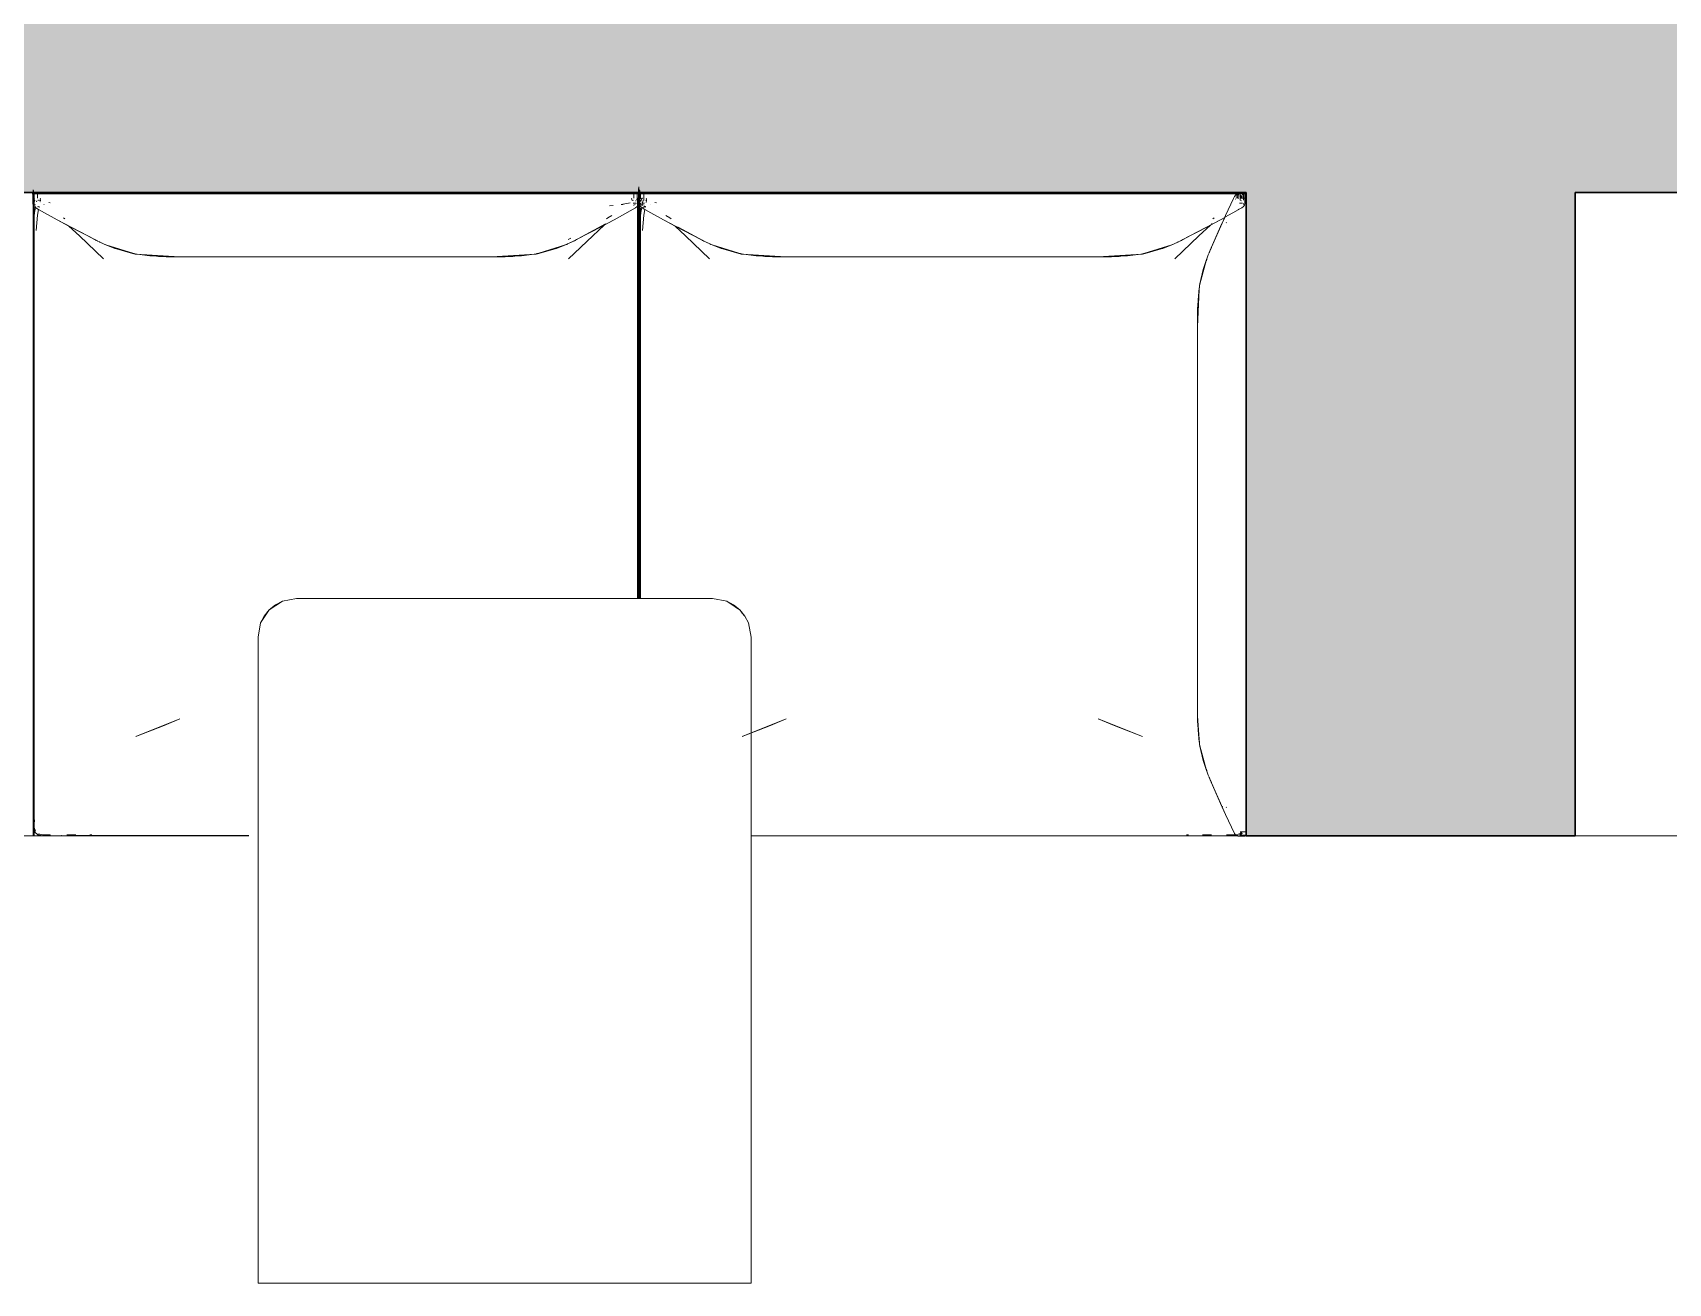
# Model space of a CAD drawing. Header units: metres. Extents: x 44.7 to 67.2, y 8.3 to 25.4.
# Drawn here: x 57.435 to 58.928, y 16.377 to 17.518 of the extents above; entities that cross this region are included whole.
import ezdxf

# ---------------------------------------------------------------- set-up
doc = ezdxf.new("R2010")
doc.units = ezdxf.units.M
doc.layers.add('0A_ HATCH', color=7, linetype='Continuous')
doc.layers.add('0A_MOBILIARIO', color=6, linetype='Continuous', lineweight=5)
doc.layers.add('0A_MUROS', color=7, linetype='Continuous', lineweight=30)

msp = doc.modelspace()

# ---------------------------------------------------------------- hatches: boundary and pattern name
at = {"layer": '0A_ HATCH', "transparency": 33554534}
h = msp.add_hatch(color=256, dxfattribs=at)
h.dxf.hatch_style = 1
h.paths.add_polyline_path([(60.3176, 20.5884), (59.3676, 20.5884), (59.3676, 20.4384), (59.6759, 20.4384), (59.6759, 19.4977), (58.5803, 19.4977), (58.5803, 21.6884), (57.5699, 21.6884), (57.5699, 21.3884), (58.4049, 21.3884), (58.4049, 19.5177), (56.5953, 19.5177), (56.5953, 21.5884), (56.5953, 21.6884), (52.9326, 21.6884), (52.9326, 25.4124), (52.7826, 25.4124), (52.7826, 21.5384), (53.6899, 21.5384), (53.6899, 20.9257), (53.7352, 20.9257), (53.8153, 20.9257), (53.8153, 21.5384), (54.2899, 21.5384), (54.2899, 20.9257), (54.4153, 20.9257), (54.4153, 21.5384), (56.4199, 21.5384), (56.4199, 19.3223), (57.4326, 19.3223), (58.1479, 19.3223), (58.1479, 17.5477), (56.7826, 17.5477), (56.7826, 18.335), (56.4199, 18.335), (56.4199, 16.785), (56.5449, 16.785), (56.5449, 18.185), (56.6576, 18.185), (56.6576, 16.785), (56.8826, 16.785), (56.8826, 17.3723), (58.5426, 17.3723), (58.5426, 16.785), (58.8426, 16.785), (58.8426, 17.3723), (59.9676, 17.3723), (59.9676, 16.785), (60.3176, 16.785), (60.3176, 17.5477), (59.3176, 17.5477), (58.3233, 17.5477), (58.3233, 19.3223), (59.6759, 19.3223), (59.6759, 18.535), (60.3176, 18.535)])

# ---------------------------------------------------------------- linework, layer by layer
at = {"layer": '0A_MOBILIARIO'}
for p, q in [((57.4349, 17.371), (57.4355, 17.371)), ((57.4355, 17.371), (57.4358, 17.3717)), ((57.4355, 17.371), (57.4366, 17.371)), ((57.4355, 17.371), (57.4355, 17.3621)), ((57.4358, 17.3747), (57.4358, 16.785)), ((57.4358, 17.3717), (57.4365, 17.3721)), ((57.4368, 17.3717), (57.4358, 17.3717)), ((57.4361, 16.785), (57.4361, 17.3743)), ((57.4365, 17.3721), (57.4376, 17.3723)), ((57.4365, 17.3721), (57.987, 17.3721)), ((57.4366, 17.371), (57.4368, 17.3717)), ((57.4366, 17.371), (57.4397, 17.371)), ((57.4366, 17.371), (57.4366, 17.3662)), ((57.4368, 17.3717), (57.4398, 17.3717)), ((57.986, 17.3723), (57.4376, 17.3723)), ((57.4398, 17.3717), (57.4397, 17.371)), ((57.4397, 17.3673), (57.4397, 17.371)), ((57.4397, 17.371), (57.9839, 17.371)), ((57.4398, 17.3717), (57.9837, 17.3717)), ((57.9839, 17.371), (57.9837, 17.3717)), ((57.9867, 17.3717), (57.9837, 17.3717)), ((57.9839, 17.371), (57.9839, 17.3673)), ((57.9839, 17.371), (57.9869, 17.371)), ((57.986, 17.3723), (57.987, 17.3721)), ((57.9867, 17.3717), (57.9869, 17.371)), ((57.9878, 17.3717), (57.9867, 17.3717)), ((57.9869, 17.3675), (57.9869, 17.371)), ((57.9869, 17.371), (57.9881, 17.371)), ((57.987, 17.3721), (57.9878, 17.3717)), ((57.9878, 17.3717), (57.9881, 17.371)), ((57.9881, 17.376), (57.9881, 17.0016)), ((57.9881, 17.371), (57.9887, 17.371)), ((57.9881, 17.3645), (57.9881, 17.371)), ((57.9884, 17.3774), (57.9884, 17.0016)), ((57.9887, 17.371), (57.9889, 17.3717)), ((57.9887, 17.371), (57.9898, 17.371)), ((57.9887, 17.371), (57.9887, 17.3621)), ((57.9889, 17.3717), (57.9897, 17.3721)), ((57.99, 17.3717), (57.9889, 17.3717)), ((57.989, 17.0016), (57.989, 17.3747)), ((57.9892, 17.0016), (57.9892, 17.3743)), ((57.9897, 17.3721), (57.9908, 17.3723)), ((57.9897, 17.3721), (58.5402, 17.3721)), ((57.9898, 17.371), (57.99, 17.3717)), ((57.9898, 17.371), (57.9898, 17.3673)), ((57.9898, 17.371), (57.9928, 17.371)), ((57.99, 17.3717), (57.993, 17.3717)), ((58.5391, 17.3723), (57.9908, 17.3723)), ((57.993, 17.3717), (57.9928, 17.371)), ((57.9928, 17.3652), (57.9928, 17.371)), ((57.9928, 17.371), (58.5332, 17.371)), ((57.993, 17.3717), (58.5369, 17.3717)), ((58.5332, 17.371), (58.5339, 17.3709)), ((58.5332, 17.371), (58.5346, 17.371)), ((58.5339, 17.3709), (58.5346, 17.371)), ((58.5346, 17.371), (58.5348, 17.3711)), ((58.5346, 17.371), (58.5371, 17.371)), ((58.537, 17.3711), (58.5348, 17.3711)), ((58.5348, 17.3711), (58.5371, 17.371)), ((58.5399, 17.3717), (58.5369, 17.3717)), ((58.537, 17.3711), (58.5369, 17.3717)), ((58.5371, 17.371), (58.537, 17.3711)), ((58.537, 17.3711), (58.5372, 17.3711)), ((58.5371, 17.371), (58.5371, 17.3706)), ((58.5403, 17.371), (58.5371, 17.371)), ((58.5372, 17.3711), (58.5401, 17.3711)), ((58.5391, 17.3723), (58.5402, 17.3721)), ((58.5399, 17.3717), (58.5401, 17.3711)), ((58.541, 17.3717), (58.5399, 17.3717)), ((58.5412, 17.3711), (58.5401, 17.3711)), ((58.5402, 17.3721), (58.541, 17.3717)), ((58.5403, 17.371), (58.5412, 17.371)), ((58.5412, 17.3711), (58.541, 17.3717)), ((58.5412, 17.3711), (58.5412, 17.371)), ((58.5416, 17.3711), (58.5412, 17.3711)), ((58.5412, 17.3701), (58.5412, 17.371)), ((58.5412, 17.371), (58.5417, 17.371)), ((58.5417, 17.371), (58.5416, 17.3711)), ((58.5421, 17.3709), (58.5417, 17.371)), ((58.5421, 17.3723), (58.5421, 16.8887)), ((58.5425, 17.3723), (58.5425, 16.8857)), ((58.5426, 17.371), (58.5425, 17.3702)), ((58.5426, 16.8867), (58.5426, 17.3723)), ((57.4358, 17.3607), (57.4355, 17.3621)), ((57.4358, 17.3634), (57.4366, 17.3662)), ((57.4358, 17.3607), (57.4358, 17.3634)), ((57.4358, 17.3607), (57.4358, 17.3607)), ((57.4361, 17.3603), (57.4358, 17.3607)), ((57.4366, 17.3652), (57.4361, 17.3634)), ((57.4361, 17.3603), (57.4361, 17.3634)), ((57.4367, 17.3594), (57.4361, 17.3603)), ((57.4366, 17.3624), (57.4364, 17.3612)), ((57.4367, 17.3611), (57.4364, 17.3603)), ((57.4366, 17.3662), (57.4368, 17.3668)), ((57.437, 17.3664), (57.4366, 17.3652)), ((57.4366, 17.3652), (57.4366, 17.3662)), ((57.4366, 17.3652), (57.4366, 17.3652)), ((57.4366, 17.3624), (57.4367, 17.3626)), ((57.4368, 17.3611), (57.4367, 17.3611)), ((57.4368, 17.3593), (57.4367, 17.3594)), ((57.4368, 17.3634), (57.4374, 17.3653)), ((57.4368, 17.3634), (57.4368, 17.3628)), ((57.4368, 17.3624), (57.4368, 17.3611)), ((57.4378, 17.3612), (57.4368, 17.3611)), ((57.4368, 17.3612), (57.4368, 16.785)), ((57.4368, 17.3611), (57.4368, 17.3611)), ((57.4368, 17.3601), (57.4368, 17.3593)), ((57.4368, 17.3593), (57.4368, 17.3507)), ((57.4378, 17.3586), (57.4368, 17.3593)), ((57.4378, 17.3586), (57.437, 17.3542)), ((57.438, 17.3596), (57.4378, 17.3586)), ((57.4382, 17.3583), (57.4378, 17.3586)), ((57.4407, 17.3569), (57.4382, 17.3583)), ((57.439, 17.3647), (57.4388, 17.3639)), ((57.4392, 17.3648), (57.439, 17.3647)), ((57.4407, 17.3569), (57.4396, 17.3515)), ((57.4408, 17.3597), (57.4398, 17.3592)), ((57.4405, 17.3653), (57.4401, 17.3652)), ((57.4405, 17.3653), (57.4423, 17.365)), ((57.4576, 17.3475), (57.4407, 17.3569)), ((57.4412, 17.3592), (57.4411, 17.3587)), ((57.4413, 17.3597), (57.4412, 17.3593)), ((57.442, 17.3632), (57.442, 17.3631)), ((57.4423, 17.3673), (57.4421, 17.3667)), ((57.4421, 17.3667), (57.4423, 17.365)), ((57.4423, 17.365), (57.4422, 17.3642)), ((57.4455, 17.3613), (57.4457, 17.3613)), ((57.4499, 17.3631), (57.4513, 17.3628)), ((57.9617, 17.3603), (57.9651, 17.3606)), ((57.9854, 17.3583), (57.9659, 17.3475)), ((57.9805, 17.363), (57.9724, 17.3613)), ((57.9741, 17.3613), (57.9724, 17.3613)), ((57.9821, 17.3667), (57.9818, 17.3673)), ((57.9819, 17.3653), (57.9821, 17.3667)), ((57.9824, 17.3651), (57.9834, 17.3653)), ((57.986, 17.3626), (57.9833, 17.3626)), ((57.9836, 17.3609), (57.9849, 17.3613)), ((57.9837, 17.3609), (57.9849, 17.3613)), ((57.9849, 17.3648), (57.9852, 17.3647)), ((57.9868, 17.3594), (57.9854, 17.3583)), ((57.9865, 17.3662), (57.9873, 17.3634)), ((57.9873, 17.3601), (57.9868, 17.3594)), ((57.9872, 17.3672), (57.9869, 17.3675)), ((57.9869, 17.3675), (57.9869, 17.3672)), ((57.9869, 17.3672), (57.9869, 17.3652)), ((57.987, 17.3671), (57.9869, 17.3672)), ((57.9869, 17.3672), (57.9869, 17.3672)), ((57.9869, 17.3624), (57.9871, 17.3612)), ((57.987, 17.3671), (57.9872, 17.3672)), ((57.9881, 17.3635), (57.987, 17.3671)), ((57.9881, 17.3645), (57.9872, 17.3672)), ((57.9873, 17.3601), (57.9873, 17.3634)), ((57.9877, 17.3607), (57.9873, 17.3601)), ((57.9873, 17.0016), (57.9873, 17.3602)), ((57.9873, 17.3507), (57.9873, 17.3601)), ((57.9881, 17.3621), (57.9877, 17.3607)), ((57.9884, 17.3634), (57.9881, 17.3645)), ((57.9881, 17.3645), (57.9881, 17.3635)), ((57.9881, 17.3634), (57.9881, 17.3635)), ((57.9881, 17.3634), (57.9881, 17.3621)), ((57.989, 17.3607), (57.9887, 17.3621)), ((57.989, 17.3634), (57.9896, 17.3654)), ((57.989, 17.3607), (57.989, 17.3634)), ((57.989, 17.3607), (57.989, 17.3607)), ((57.9892, 17.3603), (57.989, 17.3607)), ((57.9898, 17.3653), (57.9892, 17.3634)), ((57.9892, 17.3603), (57.9892, 17.3634)), ((57.9899, 17.3594), (57.9892, 17.3603)), ((57.9896, 17.3612), (57.9898, 17.3624)), ((57.9898, 17.3609), (57.9896, 17.3603)), ((57.9898, 17.3652), (57.9898, 17.3653)), ((57.9898, 17.3624), (57.9898, 17.3626)), ((57.9915, 17.3612), (57.9898, 17.3611)), ((57.9898, 17.3611), (57.9898, 17.361)), ((57.991, 17.3586), (57.9899, 17.3594)), ((57.99, 17.3668), (57.9901, 17.3672)), ((57.99, 17.3581), (57.99, 17.3507)), ((57.99, 17.3568), (57.99, 17.0016)), ((57.9902, 17.3673), (57.9901, 17.3672)), ((57.9901, 17.3672), (57.9903, 17.3671)), ((57.9903, 17.3671), (57.9901, 17.3664)), ((57.991, 17.3586), (57.9901, 17.3542)), ((57.9903, 17.3671), (57.9906, 17.3673)), ((57.9903, 17.3642), (57.9905, 17.3649)), ((57.9906, 17.3653), (57.991, 17.3668)), ((57.9908, 17.3626), (57.9918, 17.3626)), ((57.991, 17.3668), (57.9916, 17.3673)), ((57.991, 17.3588), (57.991, 17.3586)), ((57.9913, 17.3583), (57.991, 17.3586)), ((57.9911, 17.3667), (57.9917, 17.3673)), ((57.9915, 17.3612), (57.9913, 17.3602)), ((57.9925, 17.3589), (57.9913, 17.3583)), ((57.9939, 17.3569), (57.9913, 17.3583)), ((57.9918, 17.3626), (57.9915, 17.3615)), ((57.9918, 17.3613), (57.9915, 17.3612)), ((57.9921, 17.3647), (57.9918, 17.3626)), ((57.9918, 17.3626), (57.9934, 17.3626)), ((57.9931, 17.3609), (57.9918, 17.3613)), ((57.9918, 17.3613), (57.9931, 17.3609)), ((57.9933, 17.3652), (57.9921, 17.3647)), ((57.9942, 17.3598), (57.9925, 17.3589)), ((57.9939, 17.3569), (57.9928, 17.3515)), ((58.0108, 17.3475), (57.9939, 17.3569)), ((57.9943, 17.3592), (57.9942, 17.3586)), ((57.9945, 17.3598), (57.9944, 17.3596)), ((57.9946, 17.3652), (57.9955, 17.365)), ((57.9955, 17.365), (57.9951, 17.3631)), ((57.9955, 17.3673), (57.9952, 17.3667)), ((57.9952, 17.3667), (57.9954, 17.366)), ((57.9954, 17.3655), (57.9955, 17.365)), ((57.9986, 17.3613), (57.9988, 17.3613)), ((58.0031, 17.3631), (58.0044, 17.3628)), ((58.5238, 17.3513), (58.5311, 17.3669)), ((58.5375, 17.3577), (58.5304, 17.3537)), ((58.5311, 17.3669), (58.532, 17.3687)), ((58.532, 17.3687), (58.5328, 17.37)), ((58.5328, 17.37), (58.5329, 17.3701)), ((58.5329, 17.3708), (58.5332, 17.3708)), ((58.5329, 17.3701), (58.533, 17.3702)), ((58.533, 17.3702), (58.5329, 17.3702)), ((58.5332, 17.3701), (58.5329, 17.3701)), ((58.5331, 17.3661), (58.5329, 17.3666)), ((58.533, 17.3702), (58.5336, 17.3707)), ((58.5336, 17.3702), (58.533, 17.3702)), ((58.5336, 17.3707), (58.5332, 17.3708)), ((58.5332, 17.3701), (58.5337, 17.37)), ((58.5342, 17.3682), (58.5332, 17.3684)), ((58.5336, 17.3702), (58.5335, 17.3703)), ((58.5336, 17.3707), (58.5337, 17.3708)), ((58.5357, 17.3702), (58.5336, 17.3707)), ((58.534, 17.3703), (58.5336, 17.3702)), ((58.5339, 17.3701), (58.5336, 17.3702)), ((58.5337, 17.3708), (58.5339, 17.3709)), ((58.5339, 17.3709), (58.5362, 17.3703)), ((58.5339, 17.3699), (58.5341, 17.3699)), ((58.5339, 17.3671), (58.5342, 17.3682)), ((58.5342, 17.3682), (58.5339, 17.3671)), ((58.5341, 17.37), (58.534, 17.3701)), ((58.535, 17.3701), (58.5341, 17.3703)), ((58.5341, 17.3699), (58.5341, 17.37)), ((58.5342, 17.3682), (58.5341, 17.3699)), ((58.5341, 17.3699), (58.5356, 17.3695)), ((58.5342, 17.3682), (58.5342, 17.3682)), ((58.5346, 17.3681), (58.5342, 17.3682)), ((58.5352, 17.3668), (58.5346, 17.3681)), ((58.535, 17.3701), (58.5352, 17.37)), ((58.5352, 17.3692), (58.5352, 17.3668)), ((58.5352, 17.3668), (58.5352, 17.3668)), ((58.5353, 17.3667), (58.5352, 17.3668)), ((58.5352, 17.3664), (58.5353, 17.3667)), ((58.5354, 17.3571), (58.5353, 17.3568)), ((58.5386, 17.3626), (58.5365, 17.3626)), ((58.5367, 17.3692), (58.5368, 17.3692)), ((58.5371, 17.369), (58.5368, 17.3692)), ((58.5371, 17.3689), (58.5368, 17.3691)), ((58.5371, 17.3698), (58.5371, 17.3696)), ((58.5371, 17.3698), (58.5371, 17.3698)), ((58.5371, 17.3693), (58.5371, 17.369)), ((58.5388, 17.3674), (58.5371, 17.369)), ((58.5371, 17.369), (58.5371, 17.3689)), ((58.5388, 17.3673), (58.5371, 17.3689)), ((58.5371, 17.3689), (58.5371, 17.3652)), ((58.5372, 17.3701), (58.5373, 17.3701)), ((58.5372, 17.3701), (58.5372, 17.3701)), ((58.5388, 17.3673), (58.5372, 17.3673)), ((58.5373, 17.3651), (58.5384, 17.3647)), ((58.5388, 17.3684), (58.5375, 17.3695)), ((58.5386, 17.3583), (58.5375, 17.3577)), ((58.5388, 17.3687), (58.5378, 17.3696)), ((58.5391, 17.3626), (58.5386, 17.3626)), ((58.54, 17.3594), (58.5386, 17.3583)), ((58.5401, 17.3701), (58.5388, 17.3701)), ((58.5388, 17.3673), (58.5401, 17.3673)), ((58.5409, 17.3607), (58.54, 17.3594)), ((58.5401, 17.3701), (58.5401, 17.3709)), ((58.5401, 17.3673), (58.5401, 17.3701)), ((58.5401, 17.3673), (58.5401, 17.3652)), ((58.5401, 17.3673), (58.5412, 17.3673)), ((58.5401, 17.3624), (58.5403, 17.3612)), ((58.5412, 17.3621), (58.5409, 17.3607)), ((58.5416, 17.3701), (58.5412, 17.3701)), ((58.5412, 17.3673), (58.5412, 17.3701)), ((58.5412, 17.3621), (58.5412, 17.3673)), ((58.5412, 17.3673), (58.5416, 17.3673)), ((58.5416, 17.3701), (58.5421, 17.3699)), ((58.5421, 17.3672), (58.5416, 17.3673)), ((58.5421, 17.3699), (58.5421, 17.3709)), ((58.5425, 17.3702), (58.5421, 17.3709)), ((58.5421, 17.3699), (58.5421, 17.3672)), ((58.5425, 17.3702), (58.5426, 17.3692)), ((57.4368, 17.3507), (57.4367, 17.347)), ((57.437, 17.3542), (57.4368, 17.3507)), ((57.4396, 17.3515), (57.4385, 17.3376)), ((57.4919, 17.3293), (57.4576, 17.3475)), ((57.4683, 17.3415), (57.4576, 17.3475)), ((57.4635, 17.3491), (57.4647, 17.3484)), ((57.4683, 17.3415), (57.4919, 17.3293)), ((57.4683, 17.3415), (57.4779, 17.3327)), ((57.958, 17.3436), (57.9295, 17.3282)), ((57.9306, 17.3287), (57.9579, 17.3435)), ((57.9659, 17.3475), (57.9316, 17.3293)), ((57.9552, 17.3415), (57.9316, 17.3293)), ((57.9463, 17.3327), (57.9568, 17.3424)), ((57.9552, 17.3415), (57.9568, 17.3424)), ((57.9568, 17.3424), (57.9659, 17.3475)), ((57.9588, 17.3484), (57.9601, 17.3491)), ((57.9601, 17.3491), (57.9638, 17.3512)), ((57.99, 17.3507), (57.9899, 17.347)), ((57.9901, 17.3542), (57.99, 17.3507)), ((57.9928, 17.3515), (57.9916, 17.3376)), ((58.0451, 17.3293), (58.0108, 17.3475)), ((58.0215, 17.3415), (58.0108, 17.3475)), ((58.0129, 17.3512), (58.0167, 17.3491)), ((58.0167, 17.3491), (58.0179, 17.3484)), ((58.0215, 17.3415), (58.0451, 17.3293)), ((58.0215, 17.3415), (58.0311, 17.3327)), ((58.5191, 17.3475), (58.4848, 17.3293)), ((58.5084, 17.3415), (58.4848, 17.3293)), ((58.4994, 17.3327), (58.51, 17.3424)), ((58.5084, 17.3415), (58.51, 17.3424)), ((58.5097, 17.3196), (58.5231, 17.3497)), ((58.5191, 17.3414), (58.5097, 17.3196)), ((58.51, 17.3424), (58.5191, 17.3475)), ((58.511, 17.3435), (58.5113, 17.3436)), ((58.5113, 17.3436), (58.5112, 17.3436)), ((58.5115, 17.3437), (58.5113, 17.3436)), ((58.512, 17.3484), (58.5132, 17.3491)), ((58.523, 17.3496), (58.5191, 17.3414)), ((58.523, 17.3496), (58.5191, 17.3475)), ((58.523, 17.3497), (58.5238, 17.3513)), ((58.523, 17.3496), (58.523, 17.3497)), ((58.523, 17.3497), (58.5231, 17.3497)), ((58.5304, 17.3537), (58.5231, 17.3497)), ((58.5231, 17.3498), (58.5238, 17.3513)), ((58.5231, 17.3497), (58.5231, 17.3498)), ((58.5246, 17.345), (58.5244, 17.3446)), ((57.4779, 17.3327), (57.4999, 17.3118)), ((57.4877, 17.3316), (57.493, 17.3287)), ((57.4941, 17.3282), (57.4896, 17.3306)), ((57.493, 17.3287), (57.4919, 17.3293)), ((57.493, 17.3287), (57.4933, 17.3285)), ((57.4935, 17.3284), (57.4933, 17.3285)), ((57.4936, 17.3284), (57.4935, 17.3284)), ((57.4941, 17.3282), (57.4936, 17.3284)), ((57.4941, 17.3282), (57.4943, 17.3281)), ((57.4943, 17.3281), (57.4944, 17.328)), ((57.4944, 17.328), (57.4948, 17.3279)), ((57.4948, 17.3279), (57.4948, 17.3278)), ((57.4963, 17.3272), (57.4948, 17.3278)), ((57.4963, 17.3272), (57.4966, 17.3271)), ((57.4971, 17.3268), (57.4966, 17.3271)), ((57.4978, 17.3265), (57.4966, 17.3271)), ((57.4978, 17.3265), (57.4971, 17.3268)), ((57.4978, 17.3265), (57.498, 17.3264)), ((57.501, 17.325), (57.498, 17.3264)), ((57.9234, 17.3254), (57.9287, 17.3278)), ((57.9234, 17.3254), (57.9264, 17.3268)), ((57.9264, 17.3307), (57.924, 17.3294)), ((57.9463, 17.3327), (57.9243, 17.3118)), ((57.9264, 17.3268), (57.9287, 17.3278)), ((57.9287, 17.3278), (57.9288, 17.3279)), ((57.9288, 17.3279), (57.9291, 17.328)), ((57.9293, 17.3281), (57.9291, 17.328)), ((57.9295, 17.3282), (57.9293, 17.3281)), ((57.9295, 17.3282), (57.93, 17.3284)), ((57.9302, 17.3285), (57.93, 17.3284)), ((57.93, 17.3284), (57.93, 17.3284)), ((57.9302, 17.3285), (57.9306, 17.3287)), ((57.9316, 17.3293), (57.9306, 17.3287)), ((58.0241, 17.3407), (58.0462, 17.3287)), ((58.0473, 17.3282), (58.0242, 17.3406)), ((58.0311, 17.3327), (58.053, 17.3118)), ((58.0462, 17.3287), (58.0451, 17.3293)), ((58.0462, 17.3287), (58.0465, 17.3285)), ((58.0467, 17.3284), (58.0465, 17.3285)), ((58.0468, 17.3284), (58.0467, 17.3284)), ((58.0473, 17.3282), (58.0468, 17.3284)), ((58.0473, 17.3282), (58.0475, 17.3281)), ((58.0476, 17.328), (58.0475, 17.3281)), ((58.048, 17.3279), (58.0476, 17.328)), ((58.048, 17.3278), (58.048, 17.3279)), ((58.0503, 17.3268), (58.048, 17.3278)), ((58.0533, 17.3254), (58.048, 17.3278)), ((58.0533, 17.3254), (58.0503, 17.3268)), ((58.4757, 17.325), (58.4787, 17.3264)), ((58.4994, 17.3327), (58.4775, 17.3118)), ((58.4789, 17.3265), (58.4787, 17.3264)), ((58.4802, 17.3271), (58.4789, 17.3265)), ((58.4789, 17.3265), (58.4796, 17.3268)), ((58.4796, 17.3268), (58.4802, 17.3271)), ((58.4804, 17.3272), (58.4802, 17.3271)), ((58.4804, 17.3272), (58.4819, 17.3278)), ((58.4823, 17.328), (58.4819, 17.3279)), ((58.4819, 17.3279), (58.4819, 17.3278)), ((58.4824, 17.3281), (58.4823, 17.328)), ((58.4826, 17.3282), (58.4824, 17.3281)), ((58.4871, 17.3306), (58.4826, 17.3282)), ((58.4826, 17.3282), (58.4831, 17.3284)), ((58.4832, 17.3284), (58.4831, 17.3284)), ((58.4834, 17.3285), (58.4832, 17.3284)), ((58.4834, 17.3285), (58.4837, 17.3287)), ((58.4837, 17.3287), (58.4891, 17.3316)), ((58.4848, 17.3293), (58.4837, 17.3287)), ((57.5013, 17.3249), (57.501, 17.325)), ((57.501, 17.325), (57.501, 17.325)), ((57.5013, 17.3249), (57.5014, 17.3249)), ((57.5014, 17.3249), (57.5029, 17.3244)), ((57.502, 17.3246), (57.5014, 17.3249)), ((57.5275, 17.3165), (57.502, 17.3246)), ((57.5102, 17.3213), (57.502, 17.3246)), ((57.502, 17.3246), (57.5107, 17.3212)), ((57.5107, 17.3212), (57.5102, 17.3213)), ((57.5107, 17.3212), (57.5117, 17.3208)), ((57.5117, 17.3208), (57.5263, 17.3167)), ((57.5117, 17.3208), (57.5275, 17.3165)), ((57.5263, 17.3167), (57.5288, 17.3162)), ((57.5275, 17.3165), (57.5278, 17.3164)), ((57.5278, 17.3164), (57.5288, 17.3162)), ((57.5289, 17.3161), (57.5288, 17.3162)), ((57.5289, 17.3161), (57.529, 17.3161)), ((57.529, 17.3161), (57.5291, 17.3161)), ((57.5292, 17.3161), (57.5291, 17.3161)), ((57.5294, 17.316), (57.5292, 17.3161)), ((57.5296, 17.316), (57.5294, 17.316)), ((57.5553, 17.3139), (57.5294, 17.316)), ((57.5294, 17.316), (57.5694, 17.3137)), ((57.5294, 17.316), (57.5544, 17.3138)), ((57.5307, 17.3159), (57.5296, 17.316)), ((57.5423, 17.3144), (57.5307, 17.3159)), ((57.5484, 17.3141), (57.5423, 17.3144)), ((57.5484, 17.3141), (57.5502, 17.3139)), ((57.553, 17.3139), (57.5484, 17.3141)), ((57.5544, 17.3138), (57.5502, 17.3139)), ((57.553, 17.3139), (57.5502, 17.3139)), ((57.5544, 17.3138), (57.553, 17.3139)), ((57.5548, 17.3138), (57.5544, 17.3138)), ((57.555, 17.3138), (57.5548, 17.3138)), ((57.5558, 17.3138), (57.555, 17.3138)), ((57.5552, 17.3139), (57.5551, 17.3139)), ((57.5581, 17.3138), (57.5553, 17.3139)), ((57.5568, 17.3138), (57.5558, 17.3138)), ((57.5571, 17.3138), (57.5568, 17.3138)), ((57.5575, 17.3137), (57.5571, 17.3138)), ((57.5581, 17.3138), (57.5571, 17.3138)), ((57.5586, 17.3137), (57.5575, 17.3137)), ((57.5586, 17.3137), (57.5581, 17.3138)), ((57.5694, 17.3137), (57.5586, 17.3137)), ((57.8541, 17.3137), (57.5694, 17.3137)), ((57.8541, 17.3137), (57.8941, 17.316)), ((57.8649, 17.3137), (57.8541, 17.3137)), ((57.8655, 17.3138), (57.8649, 17.3137)), ((57.8649, 17.3137), (57.866, 17.3137)), ((57.8655, 17.3138), (57.8664, 17.3138)), ((57.8668, 17.3138), (57.8655, 17.3138)), ((57.866, 17.3137), (57.8664, 17.3138)), ((57.8664, 17.3138), (57.8673, 17.3138)), ((57.8685, 17.3138), (57.8664, 17.3138)), ((57.8673, 17.3138), (57.8668, 17.3138)), ((57.8673, 17.3138), (57.8889, 17.3156)), ((57.8695, 17.3139), (57.8673, 17.3138)), ((57.8685, 17.3138), (57.8687, 17.3138)), ((57.8687, 17.3138), (57.8691, 17.3138)), ((57.8733, 17.3139), (57.8691, 17.3138)), ((57.8691, 17.3138), (57.8695, 17.3139)), ((57.8691, 17.3138), (57.8706, 17.3139)), ((57.8695, 17.3139), (57.8889, 17.3156)), ((57.8706, 17.3139), (57.8752, 17.3141)), ((57.8733, 17.3139), (57.8706, 17.3139)), ((57.8733, 17.3139), (57.8752, 17.3141)), ((57.8812, 17.3144), (57.8752, 17.3141)), ((57.8812, 17.3144), (57.8929, 17.3159)), ((57.8889, 17.3156), (57.8941, 17.316)), ((57.8929, 17.3159), (57.8889, 17.3156)), ((57.8935, 17.3159), (57.8929, 17.3159)), ((57.8935, 17.3159), (57.894, 17.316)), ((57.8941, 17.316), (57.894, 17.316)), ((57.8943, 17.3161), (57.8941, 17.316)), ((57.8957, 17.3165), (57.8943, 17.3161)), ((57.8943, 17.3161), (57.8943, 17.3161)), ((57.8943, 17.3161), (57.8943, 17.3161)), ((57.8943, 17.3161), (57.8944, 17.3161)), ((57.8944, 17.3161), (57.8945, 17.3161)), ((57.8946, 17.3161), (57.8945, 17.3161)), ((57.8945, 17.3161), (57.8945, 17.3161)), ((57.8946, 17.3161), (57.8948, 17.3162)), ((57.8948, 17.3162), (57.8951, 17.3163)), ((57.8953, 17.3163), (57.8951, 17.3163)), ((57.8957, 17.3165), (57.8953, 17.3163)), ((57.8953, 17.3163), (57.8958, 17.3164)), ((57.8971, 17.3168), (57.8957, 17.3165)), ((57.8958, 17.3164), (57.896, 17.3165)), ((57.9119, 17.3208), (57.896, 17.3165)), ((57.8971, 17.3168), (57.896, 17.3165)), ((57.896, 17.3165), (57.8972, 17.3167)), ((57.9215, 17.3246), (57.8971, 17.3168)), ((57.9119, 17.3208), (57.8972, 17.3167)), ((57.9119, 17.3208), (57.9129, 17.3212)), ((57.9129, 17.3212), (57.9215, 17.3246)), ((57.9129, 17.3212), (57.9133, 17.3213)), ((57.9215, 17.3246), (57.9133, 17.3213)), ((57.9222, 17.3249), (57.9204, 17.3243)), ((57.9222, 17.3249), (57.9215, 17.3246)), ((57.9223, 17.3249), (57.9222, 17.3249)), ((57.9225, 17.325), (57.9223, 17.3249)), ((57.9226, 17.325), (57.9225, 17.325)), ((57.9226, 17.325), (57.9234, 17.3254)), ((58.0542, 17.325), (58.0533, 17.3254)), ((58.0544, 17.3249), (58.0542, 17.325)), ((58.0542, 17.325), (58.0542, 17.325)), ((58.0544, 17.3249), (58.0545, 17.3249)), ((58.0545, 17.3249), (58.0563, 17.3243)), ((58.0552, 17.3246), (58.0545, 17.3249)), ((58.0796, 17.3168), (58.0552, 17.3246)), ((58.0634, 17.3213), (58.0552, 17.3246)), ((58.0552, 17.3246), (58.0638, 17.3212)), ((58.0638, 17.3212), (58.0634, 17.3213)), ((58.0638, 17.3212), (58.0649, 17.3208)), ((58.0649, 17.3208), (58.0795, 17.3167)), ((58.0649, 17.3208), (58.0807, 17.3165)), ((58.0795, 17.3167), (58.0819, 17.3162)), ((58.0804, 17.3166), (58.0796, 17.3168)), ((58.0807, 17.3165), (58.0796, 17.3168)), ((58.0807, 17.3165), (58.081, 17.3164)), ((58.081, 17.3164), (58.0819, 17.3162)), ((58.0821, 17.3161), (58.0819, 17.3162)), ((58.0821, 17.3161), (58.0822, 17.3161)), ((58.0822, 17.3161), (58.0823, 17.3161)), ((58.0824, 17.3161), (58.0823, 17.3161)), ((58.0826, 17.316), (58.0824, 17.3161)), ((58.0827, 17.316), (58.0826, 17.316)), ((58.1085, 17.3139), (58.0826, 17.316)), ((58.0826, 17.316), (58.1226, 17.3137)), ((58.0826, 17.316), (58.1072, 17.3139)), ((58.0839, 17.3159), (58.0827, 17.316)), ((58.0955, 17.3144), (58.0839, 17.3159)), ((58.0955, 17.3144), (58.1016, 17.3141)), ((58.1016, 17.3141), (58.1034, 17.3139)), ((58.1062, 17.3139), (58.1016, 17.3141)), ((58.1076, 17.3138), (58.1034, 17.3139)), ((58.1062, 17.3139), (58.1034, 17.3139)), ((58.1076, 17.3138), (58.1062, 17.3139)), ((58.1084, 17.3139), (58.1072, 17.3139)), ((58.1072, 17.3139), (58.1076, 17.3138)), ((58.1082, 17.3138), (58.1076, 17.3138)), ((58.109, 17.3138), (58.1082, 17.3138)), ((58.1112, 17.3138), (58.1085, 17.3139)), ((58.11, 17.3138), (58.109, 17.3138)), ((58.11, 17.3138), (58.1103, 17.3138)), ((58.1107, 17.3137), (58.1103, 17.3138)), ((58.1112, 17.3138), (58.1103, 17.3138)), ((58.1118, 17.3137), (58.1107, 17.3137)), ((58.1118, 17.3137), (58.1112, 17.3138)), ((58.1226, 17.3137), (58.1118, 17.3137)), ((58.4073, 17.3137), (58.1226, 17.3137)), ((58.4073, 17.3137), (58.4473, 17.316)), ((58.4181, 17.3137), (58.4073, 17.3137)), ((58.4187, 17.3138), (58.4181, 17.3137)), ((58.4181, 17.3137), (58.4192, 17.3137)), ((58.4214, 17.3139), (58.4187, 17.3138)), ((58.4187, 17.3138), (58.4196, 17.3138)), ((58.4196, 17.3138), (58.4192, 17.3137)), ((58.4196, 17.3138), (58.4199, 17.3138)), ((58.4199, 17.3138), (58.4209, 17.3138)), ((58.4209, 17.3138), (58.4217, 17.3138)), ((58.4473, 17.316), (58.4214, 17.3139)), ((58.4217, 17.3138), (58.4219, 17.3138)), ((58.4219, 17.3138), (58.4223, 17.3138)), ((58.4265, 17.3139), (58.4223, 17.3138)), ((58.4223, 17.3138), (58.4227, 17.3139)), ((58.4223, 17.3138), (58.4238, 17.3139)), ((58.4227, 17.3139), (58.4224, 17.3139)), ((58.4227, 17.3139), (58.4473, 17.316)), ((58.4238, 17.3139), (58.4283, 17.3141)), ((58.4265, 17.3139), (58.4238, 17.3139)), ((58.4265, 17.3139), (58.4283, 17.3141)), ((58.4344, 17.3144), (58.4283, 17.3141)), ((58.4344, 17.3144), (58.4463, 17.3159)), ((58.4463, 17.3159), (58.4472, 17.316)), ((58.4473, 17.316), (58.4472, 17.316)), ((58.4473, 17.316), (58.4476, 17.3161)), ((58.4476, 17.3161), (58.4477, 17.3161)), ((58.4476, 17.3161), (58.4476, 17.3161)), ((58.4478, 17.3161), (58.4477, 17.3161)), ((58.4478, 17.3161), (58.448, 17.3162)), ((58.448, 17.3162), (58.4504, 17.3167)), ((58.448, 17.3162), (58.4489, 17.3164)), ((58.4492, 17.3165), (58.4489, 17.3164)), ((58.4747, 17.3246), (58.4492, 17.3165)), ((58.465, 17.3208), (58.4492, 17.3165)), ((58.465, 17.3208), (58.4504, 17.3167)), ((58.465, 17.3208), (58.4661, 17.3212)), ((58.4661, 17.3212), (58.4747, 17.3246)), ((58.4661, 17.3212), (58.4665, 17.3213)), ((58.4747, 17.3246), (58.4665, 17.3213)), ((58.4754, 17.3249), (58.4739, 17.3244)), ((58.4754, 17.3249), (58.4747, 17.3246)), ((58.4755, 17.3249), (58.4754, 17.3249)), ((58.4757, 17.325), (58.4755, 17.3249)), ((58.4757, 17.325), (58.4757, 17.325)), ((58.5065, 17.3115), (58.5062, 17.3101)), ((58.5064, 17.3111), (58.5065, 17.3115)), ((58.5066, 17.3116), (58.5065, 17.3115)), ((58.5066, 17.3117), (58.5077, 17.3145)), ((58.5066, 17.3116), (58.5066, 17.3117)), ((58.5066, 17.3117), (58.5066, 17.3117)), ((58.508, 17.3153), (58.5077, 17.3145)), ((58.5083, 17.316), (58.508, 17.3153)), ((58.5083, 17.316), (58.5088, 17.3174)), ((58.5089, 17.3177), (58.5088, 17.3174)), ((58.5088, 17.3174), (58.5088, 17.3174)), ((58.509, 17.3179), (58.5089, 17.3177)), ((58.509, 17.3181), (58.5109, 17.3221)), ((58.509, 17.3181), (58.5092, 17.3186)), ((58.509, 17.3179), (58.509, 17.3181)), ((58.5092, 17.3186), (58.5093, 17.3186)), ((58.5093, 17.3187), (58.5094, 17.3189)), ((58.5093, 17.3186), (58.5093, 17.3187)), ((58.5094, 17.3189), (58.5097, 17.3196)), ((58.5116, 17.3239), (58.5097, 17.3196)), ((58.5001, 17.2874), (58.5064, 17.3111)), ((58.5034, 17.3021), (58.5001, 17.2874)), ((58.5034, 17.3021), (58.5003, 17.2889)), ((58.5037, 17.303), (58.5034, 17.3021)), ((58.5064, 17.3111), (58.5037, 17.303)), ((58.5037, 17.303), (58.5038, 17.3034)), ((58.5038, 17.3034), (58.5064, 17.3111)), ((58.4997, 17.2837), (58.498, 17.2498)), ((58.4982, 17.262), (58.4997, 17.2849)), ((58.4997, 17.2849), (58.4982, 17.2637)), ((58.4986, 17.2744), (58.4997, 17.2849)), ((58.4997, 17.2837), (58.4998, 17.2861)), ((58.4997, 17.2851), (58.4998, 17.2859)), ((58.4997, 17.2849), (58.4997, 17.2851)), ((58.4999, 17.2865), (58.4998, 17.2864)), ((58.4998, 17.2864), (58.4998, 17.2864)), ((58.4998, 17.2863), (58.4998, 17.2864)), ((58.4998, 17.2861), (58.4998, 17.2863)), ((58.4998, 17.2859), (58.4998, 17.2861)), ((58.5, 17.2872), (58.4999, 17.2866)), ((58.4999, 17.2865), (58.4999, 17.2866)), ((58.5001, 17.2874), (58.5, 17.2872)), ((58.5003, 17.2889), (58.5001, 17.2874)), ((58.4983, 17.2688), (58.4982, 17.2672)), ((58.4982, 17.2647), (58.4983, 17.2688)), ((58.4982, 17.2647), (58.4982, 17.2672)), ((58.4986, 17.2744), (58.4983, 17.2688)), ((58.498, 17.0061), (58.498, 17.2638)), ((58.498, 17.2498), (58.4981, 17.2599)), ((58.4981, 17.2634), (58.4982, 17.2647)), ((58.4982, 17.2637), (58.4981, 17.2634)), ((58.4981, 17.2631), (58.4981, 17.2634)), ((58.4981, 17.2629), (58.4981, 17.2631)), ((58.4981, 17.2622), (58.4981, 17.2629)), ((58.4981, 17.2613), (58.4981, 17.2622)), ((58.4981, 17.2613), (58.4982, 17.262)), ((58.4981, 17.2613), (58.4981, 17.2606)), ((58.4981, 17.2605), (58.4981, 17.2606)), ((58.4981, 17.2599), (58.4981, 17.2605)), ((58.4982, 17.2627), (58.4982, 17.2637)), ((57.6512, 16.9913), (57.6631, 16.9992)), ((57.6631, 16.9992), (57.6568, 16.9959)), ((57.6631, 16.9992), (57.6761, 17.0016)), ((57.6761, 17.0016), (57.782, 17.0016)), ((57.782, 17.0016), (57.8674, 17.0016)), ((57.8674, 17.0016), (57.8678, 17.0016)), ((57.8678, 17.0016), (57.8686, 17.0016)), ((57.8686, 17.0016), (57.869, 17.0016)), ((57.869, 17.0016), (57.87, 17.0016)), ((57.87, 17.0016), (57.8805, 17.0016)), ((57.8805, 17.0016), (57.9717, 17.0016)), ((57.9717, 17.0016), (58.0556, 17.0016)), ((58.0686, 16.9992), (58.0556, 17.0016)), ((58.0686, 16.9992), (58.0749, 16.9959)), ((58.0686, 16.9992), (58.0764, 16.994)), ((58.4981, 16.9959), (58.498, 17.0061)), ((58.498, 17.0061), (58.4981, 16.8959)), ((57.6433, 16.9794), (57.6512, 16.9913)), ((57.6466, 16.9857), (57.6433, 16.9794)), ((57.6466, 16.9857), (57.6512, 16.9913)), ((57.6568, 16.9959), (57.6512, 16.9913)), ((58.0764, 16.994), (58.0749, 16.9959)), ((58.0749, 16.9959), (58.0805, 16.9913)), ((58.0749, 16.9959), (58.0775, 16.9933)), ((58.0764, 16.994), (58.0775, 16.9933)), ((58.0775, 16.9933), (58.0805, 16.9913)), ((58.0805, 16.9913), (58.0851, 16.9857)), ((58.0805, 16.9913), (58.0826, 16.9882)), ((58.0826, 16.9882), (58.0851, 16.9857)), ((58.0851, 16.9857), (58.0884, 16.9794)), ((57.6433, 16.9794), (57.6409, 16.9664)), ((58.0909, 16.9664), (58.0884, 16.9794)), ((57.6409, 16.9664), (57.6409, 16.786)), ((58.0909, 16.786), (58.0909, 16.9664)), ((58.4981, 16.8959), (58.4981, 16.8954)), ((58.4981, 16.8954), (58.4981, 16.8953)), ((58.4981, 16.8953), (58.4981, 16.8946)), ((58.4981, 16.8937), (58.4981, 16.8946)), ((58.4996, 16.8734), (58.4981, 16.8946)), ((58.4981, 16.8937), (58.4981, 16.893)), ((57.5295, 16.8758), (57.5697, 16.8919)), ((57.5295, 16.8758), (57.5553, 16.8859)), ((57.5697, 16.8919), (57.5553, 16.8859)), ((58.0827, 16.8758), (58.1229, 16.8919)), ((58.0827, 16.8758), (58.1085, 16.8859)), ((58.1229, 16.8919), (58.1085, 16.8859)), ((58.4076, 16.8919), (58.4479, 16.8758)), ((58.4076, 16.8919), (58.422, 16.8859)), ((58.422, 16.8859), (58.4479, 16.8758)), ((58.4981, 16.8928), (58.4981, 16.893)), ((58.4981, 16.8928), (58.4981, 16.8925)), ((58.4982, 16.8911), (58.4981, 16.8925)), ((58.4981, 16.8925), (58.4982, 16.8923)), ((58.4982, 16.8921), (58.4982, 16.8923)), ((58.4982, 16.8921), (58.4996, 16.8734)), ((58.4982, 16.8887), (58.4982, 16.8911)), ((58.4982, 16.8911), (58.4983, 16.8871)), ((58.4982, 16.8887), (58.4983, 16.8871)), ((58.4986, 16.8815), (58.4983, 16.8871)), ((58.4986, 16.8815), (58.4997, 16.871)), ((58.4998, 16.87), (58.4996, 16.8734)), ((58.4998, 16.87), (58.4997, 16.871)), ((58.4998, 16.8698), (58.4998, 16.87)), ((58.4998, 16.8698), (58.4998, 16.8696)), ((58.4998, 16.8696), (58.4998, 16.8695)), ((58.4998, 16.8695), (58.4998, 16.8695)), ((58.4999, 16.8694), (58.4998, 16.8695)), ((58.4999, 16.8694), (58.4999, 16.8692)), ((58.4999, 16.8692), (58.5, 16.8687)), ((58.5001, 16.8685), (58.5, 16.8687)), ((58.5064, 16.8448), (58.5001, 16.8685)), ((58.5034, 16.8538), (58.5001, 16.8685)), ((58.5001, 16.8685), (58.5003, 16.867)), ((58.5034, 16.8538), (58.5003, 16.867)), ((58.5034, 16.8538), (58.5037, 16.8528)), ((58.5037, 16.8528), (58.5038, 16.8524)), ((58.5037, 16.8528), (58.5064, 16.8448)), ((58.5064, 16.8448), (58.5038, 16.8524)), ((58.5065, 16.8444), (58.5062, 16.8458)), ((58.5065, 16.8444), (58.5064, 16.8448)), ((58.5066, 16.8443), (58.5065, 16.8444)), ((58.5066, 16.8442), (58.5066, 16.8443)), ((58.5066, 16.8441), (58.5066, 16.8442)), ((58.5066, 16.8441), (58.5077, 16.8414)), ((58.508, 16.8406), (58.5077, 16.8414)), ((58.5083, 16.8399), (58.508, 16.8406)), ((58.5083, 16.8399), (58.5088, 16.8385)), ((58.5089, 16.8382), (58.5088, 16.8385)), ((58.5088, 16.8385), (58.5088, 16.8385)), ((58.509, 16.838), (58.5089, 16.8382)), ((58.509, 16.8378), (58.509, 16.838)), ((58.5109, 16.8338), (58.509, 16.8378)), ((58.509, 16.8378), (58.5092, 16.8373)), ((58.5093, 16.8373), (58.5092, 16.8373)), ((58.5093, 16.8371), (58.5093, 16.8373)), ((58.5094, 16.8369), (58.5093, 16.8371)), ((58.5097, 16.8363), (58.5094, 16.8369)), ((58.5238, 16.8046), (58.5097, 16.8363)), ((58.5191, 16.8145), (58.5097, 16.8363)), ((58.5097, 16.8363), (58.5116, 16.832)), ((57.4368, 16.8013), (57.4367, 16.8045)), ((58.5191, 16.8145), (58.5238, 16.8046)), ((58.5207, 16.8121), (58.5207, 16.812)), ((58.5207, 16.812), (58.5208, 16.8118)), ((58.5209, 16.8117), (58.5208, 16.8118)), ((58.532, 16.7872), (58.5238, 16.8046)), ((58.5244, 16.8112), (58.5246, 16.8108)), ((57.4358, 16.7927), (57.4369, 16.7888)), ((57.4361, 16.7927), (57.4372, 16.789)), ((57.4369, 16.7989), (57.4368, 16.8013)), ((57.4368, 16.8013), (57.4368, 16.7927)), ((57.4378, 16.7893), (57.4368, 16.7927)), ((57.4369, 16.7989), (57.437, 16.7979)), ((57.4372, 16.789), (57.4369, 16.7888)), ((57.4268, 16.785), (57.4442, 16.785)), ((57.4369, 16.7888), (57.44, 16.786)), ((57.44, 16.786), (57.4401, 16.7863)), ((57.4442, 16.785), (57.44, 16.786)), ((57.4401, 16.7863), (57.4432, 16.7855)), ((57.4442, 16.786), (57.4405, 16.7869)), ((57.4442, 16.786), (57.4484, 16.786)), ((57.4442, 16.785), (57.6326, 16.785)), ((57.4487, 16.786), (57.4512, 16.786)), ((57.4502, 16.7859), (57.4516, 16.7858)), ((57.4616, 16.7853), (57.4613, 16.7853)), ((57.4664, 16.786), (57.4746, 16.786)), ((57.6326, 16.7853), (57.4743, 16.7853)), ((57.4874, 16.786), (57.4892, 16.786)), ((57.6409, 16.786), (57.6409, 16.7853)), ((57.6409, 16.7853), (57.6409, 16.785)), ((57.6409, 16.785), (57.6409, 16.7486)), ((58.0909, 16.7853), (58.0909, 16.786)), ((58.0909, 16.785), (58.0909, 16.7853)), ((58.0909, 16.785), (58.0909, 16.7486)), ((58.0909, 16.785), (58.5332, 16.785)), ((58.4881, 16.786), (58.4899, 16.786)), ((58.5027, 16.786), (58.511, 16.786)), ((58.5246, 16.786), (58.5327, 16.786)), ((58.5332, 16.7853), (58.5309, 16.7853)), ((58.5327, 16.786), (58.532, 16.7872)), ((58.5328, 16.7859), (58.5327, 16.786)), ((58.5327, 16.786), (58.5332, 16.786)), ((58.5334, 16.7853), (58.5328, 16.7859)), ((58.5347, 16.7863), (58.5332, 16.786)), ((58.5332, 16.7853), (58.5334, 16.7853)), ((58.5332, 16.785), (58.5336, 16.7851)), ((58.5332, 16.785), (58.5339, 16.785)), ((58.5336, 16.7851), (58.5334, 16.7853)), ((58.5337, 16.785), (58.5336, 16.7851)), ((58.5339, 16.785), (58.5337, 16.785)), ((58.5338, 16.7852), (58.534, 16.7852)), ((58.5348, 16.7848), (58.5339, 16.785)), ((58.5339, 16.785), (58.5344, 16.785)), ((58.535, 16.7858), (58.5341, 16.7856)), ((58.5416, 16.7848), (58.5348, 16.7848)), ((58.5366, 16.7868), (58.5353, 16.7865)), ((58.5358, 16.7857), (58.5374, 16.786)), ((58.5369, 16.7869), (58.5387, 16.7886)), ((58.5372, 16.7886), (58.5387, 16.7886)), ((58.5372, 16.7863), (58.5388, 16.7877)), ((58.5372, 16.7858), (58.5416, 16.7858)), ((58.5374, 16.786), (58.5388, 16.7874)), ((58.5383, 16.785), (58.5388, 16.785)), ((58.5387, 16.7886), (58.5388, 16.7886)), ((58.5387, 16.7886), (58.5387, 16.7886)), ((58.5388, 16.7886), (58.5388, 16.7887)), ((58.5416, 16.7886), (58.5388, 16.7886)), ((58.5416, 16.7886), (58.5421, 16.7887)), ((58.5421, 16.786), (58.5416, 16.7858)), ((58.5426, 16.785), (58.5416, 16.7848)), ((58.5416, 16.7848), (58.5421, 16.785)), ((58.5421, 16.786), (58.5421, 16.7887)), ((58.5421, 16.785), (58.5421, 16.786)), ((58.5421, 16.785), (58.5425, 16.7857)), ((58.5426, 16.7867), (58.5425, 16.7857)), ((58.5425, 16.7857), (58.5426, 16.785)), ((58.5426, 16.785), (58.5426, 16.7867)), ((58.8426, 16.785), (59.9676, 16.785)), ((57.6409, 16.7486), (57.6409, 16.6277)), ((58.0909, 16.7486), (58.0909, 16.6908)), ((58.0909, 16.6908), (58.0909, 16.6907)), ((58.0909, 16.6849), (58.0909, 16.6907)), ((58.0909, 16.6877), (58.0909, 16.6907)), ((58.0909, 16.6277), (58.0909, 16.6849)), ((57.6409, 16.6277), (57.6409, 16.5661)), ((58.0909, 16.6277), (58.0909, 16.5661)), ((57.6409, 16.5037), (57.6409, 16.5661)), ((58.0909, 16.5661), (58.0909, 16.5037)), ((57.6409, 16.4545), (57.6409, 16.5037)), ((58.0909, 16.5037), (58.0909, 16.4548)), ((57.6409, 16.4545), (57.6409, 16.4545)), ((57.6409, 16.4545), (57.6409, 16.4545)), ((57.6409, 16.4406), (57.6409, 16.4545)), ((58.0909, 16.4548), (58.0909, 16.4547)), ((58.0909, 16.4547), (58.0909, 16.4546)), ((58.0909, 16.4547), (58.0909, 16.4547)), ((58.0909, 16.4546), (58.0909, 16.4545)), ((58.0909, 16.4544), (58.0909, 16.4545)), ((58.0909, 16.4544), (58.0909, 16.4543)), ((58.0909, 16.4542), (58.0909, 16.4543)), ((58.0909, 16.4543), (58.0909, 16.4543)), ((58.0909, 16.4406), (58.0909, 16.4542)), ((57.6409, 16.3766), (57.6409, 16.4406)), ((58.0909, 16.3766), (58.0909, 16.4406)), ((57.6409, 16.3766), (57.6491, 16.3766)), ((57.6491, 16.3766), (57.6492, 16.3766)), ((57.6491, 16.3766), (57.6491, 16.3766)), ((57.6492, 16.3766), (58.0822, 16.3766)), ((58.0822, 16.3766), (58.0822, 16.3766)), ((58.0823, 16.3766), (58.0822, 16.3766)), ((58.0826, 16.3766), (58.0823, 16.3766)), ((58.0826, 16.3766), (58.0826, 16.3766)), ((58.0827, 16.3766), (58.0826, 16.3766)), ((58.0827, 16.3766), (58.0829, 16.3766)), ((58.083, 16.3766), (58.0829, 16.3766)), ((58.083, 16.3766), (58.083, 16.3766)), ((58.083, 16.3766), (58.083, 16.3766)), ((58.083, 16.3766), (58.083, 16.3766)), ((58.083, 16.3766), (58.0909, 16.3766))]:
    msp.add_line(p, q, dxfattribs=at)
at = {"layer": '0A_MUROS'}
for p, q in [((58.5426, 17.3723), (56.8826, 17.3723)), ((58.5426, 17.3723), (58.5426, 16.785)), ((58.8426, 16.785), (58.8426, 17.3723)), ((59.9676, 17.3723), (58.8426, 17.3723)), ((58.8426, 16.785), (58.5426, 16.785))]:
    msp.add_line(p, q, dxfattribs=at)

doc.saveas('drawing.dxf')
